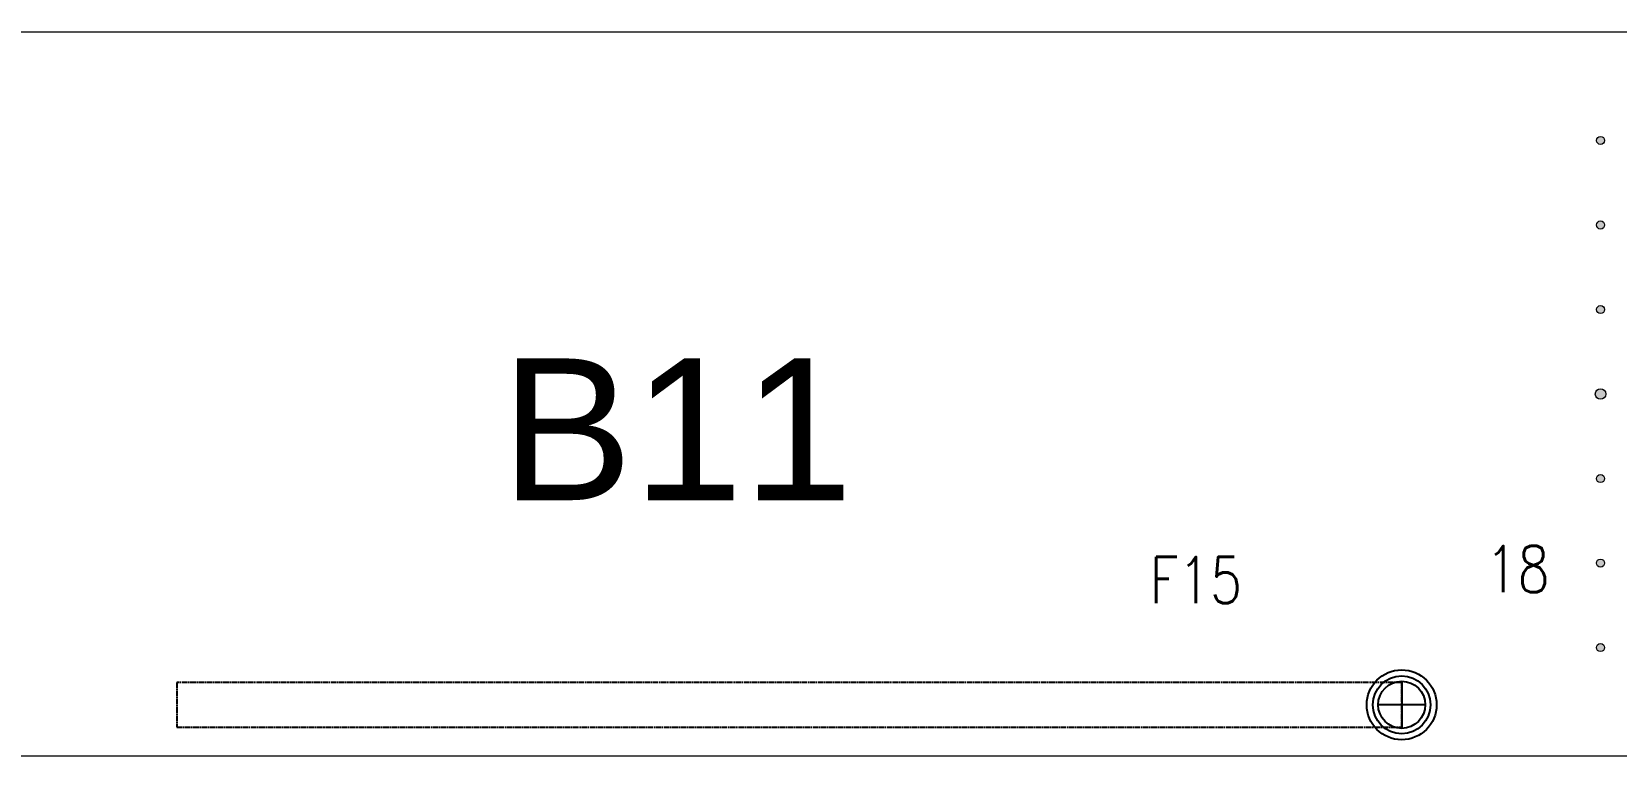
# Model space of a CAD drawing. Header units: inches. Extents: x 102655 to 148943, y 72248 to 114419.
# Drawn here: x 132443 to 135001, y 96349 to 97519 of the extents above; entities that cross this region are included whole.
import ezdxf
from ezdxf.enums import TextEntityAlignment as Align

# ---------------------------------------------------------------- set-up
doc = ezdxf.new("R2010")
doc.units = ezdxf.units.IN
doc.linetypes.add('CENTER INDS', pattern=[13.335, 8.89, -1.11125, 2.2225, -1.11125])
doc.layers.add('ceiling dim', color=8, linetype='Continuous', lineweight=5)
doc.layers.add('Furnitureee', color=8, linetype='Continuous', lineweight=5)
for name, color, linetype in [('E-LEADER', 30, 'Continuous'), ('E-LTG', 92, 'Continuous'), ('E_TAG', 30, 'Continuous')]:
    doc.layers.add(name, color=color, linetype=linetype)
doc.layers.add('ELECTRICAL LIGHTING CEILING', color=6, linetype='CENTER INDS', true_color=0xff00ff)
doc.styles.add('Pyzd-Romans', font='romans.shx', dxfattribs={"width": 0.8})
doc.styles.get("Standard").update_dxf_attribs({"font": 'arial.ttf'})

# ---------------------------------------------------------------- blocks, each defined once
blk = doc.blocks.new('A$Caba3f22f')
h = blk.add_hatch(color=8)
h.set_gradient(color2=(0, 0, 0), tint=1)
h.paths.add_polyline_path([(24973.9, 2778.1, -1), (24973.9, 2791.1, -1)])
h.paths.add_polyline_path([(24973.9, 2656.6, -1), (24973.9, 2639.6, -1)])
h.paths.add_polyline_path([(24973.8, 2505.1, -1), (24973.8, 2518.1, -1)])
h.paths.add_polyline_path([(24973.8, 2368.6, -1), (24973.8, 2381.6, -1)])
h.paths.add_polyline_path([(24973.8, 2232.1, -1), (24973.8, 2245.1, -1)])
h.paths.add_polyline_path([(24973.9, 2927.6, -1), (24973.9, 2914.6, -1)])
h.paths.add_polyline_path([(24973.9, 3051.1, -1), (24973.9, 3064.1, -1)])
h.paths.add_polyline_path([(21583.9, 3051.3, -1), (21583.9, 3064.3, -1)])
h.paths.add_polyline_path([(21583.9, 2927.8, -1), (21583.9, 2914.8, -1)])
h.paths.add_polyline_path([(21583.9, 2778.3, -1), (21583.9, 2791.3, -1)])
h.paths.add_polyline_path([(21583.9, 2639.8, -1), (21583.9, 2656.8, -1)])
h.paths.add_polyline_path([(21583.8, 2505.3, -1), (21583.8, 2518.3, -1)])
h.paths.add_polyline_path([(21583.8, 2368.8, -1), (21583.8, 2381.8, -1)])
h.paths.add_polyline_path([(21583.8, 2232.3, -1), (21583.8, 2245.3, -1)])
at = {"color": 8}
for p, q in [((21479.9, 3233.3, 0), (26279.9, 3233, 0)), ((26279.8, 2063, 0), (21479.8, 2063.3, 0))]:
    blk.add_line(p, q, dxfattribs=at)
for centre, radius in [((24973.9, 3057.6, 0), 6.5), ((24973.9, 2921.1, 0), 6.5), ((24973.9, 2784.6, 0), 6.5), ((24973.9, 2648.1, 0), 8.5), ((24973.8, 2511.6, 0), 6.5), ((24973.8, 2375.1, 0), 6.5), ((24973.8, 2238.6, 0), 6.5)]:
    blk.add_circle(centre, radius, dxfattribs=at)
blk = doc.blocks.new('f')
at = {"layer": 'Furnitureee', "color": 8, "ltscale": 0.5, "xscale": 0.001000000000009727, "yscale": 0.001000000000009727, "zscale": 0.001000000000009727}
blk.add_blockref('A$Caba3f22f', (478763.0536, 1037622.3394), dxfattribs=at)
blk = doc.blocks.new('f15')
at = {"layer": 'E-LEADER'}
for points in [[(0, 19), (0, -19)], [(19, 0), (-19, 0)]]:
    blk.add_lwpolyline(points, dxfattribs=at)
blk.add_circle((0, 0), 23.3, dxfattribs=at)
at = {"layer": 'E-LTG'}
for radius in [28.2, 19]:
    blk.add_circle((0, 0), radius, dxfattribs=at)
at = {"layer": 'E_TAG', "style": 'Pyzd-Romans', "width": 0.8, "flags": 1}
for tag, p in [('BPANEL', (262.5, 1125)), ('SWITCH', (-262.5, 900)), ('LOADVA', (262.5, 900)), ('BTYPE', (-262.5, 675)), ('PANEL', (262.5, 675)), ('HEIGHT', (-262.5, -675)), ('DSCR', (-262.5, -900)), ('ROOM', (262.5, -900))]:
    blk.add_attdef(tag, text='', height=100, dxfattribs=at).set_placement(p, align=Align.MIDDLE_CENTER)
at = {"layer": 'E_TAG', "style": 'Pyzd-Romans', "width": 0.8}
for tag, p in [('TYPE', (-262.5, 450)), ('NO.', (262.5, 450)), ('W.P', (-262.5, -450)), ('A,B,C', (262.5, -450)), ('CBT', (262.5, -675))]:
    blk.add_attdef(tag, text='', height=100, dxfattribs=at).set_placement(p, align=Align.MIDDLE_CENTER)

msp = doc.modelspace()

# ---------------------------------------------------------------- linework, layer by layer
at = {"layer": 'ELECTRICAL LIGHTING CEILING', "color": 6}
msp.add_lwpolyline([(132677.1159, 96395.73346), (134654.85057, 96395.73181), (134654.85063, 96467.72806), (132677.11596, 96467.72971)], close=True, dxfattribs=at)

# ---------------------------------------------------------------- block references
ref = msp.add_blockref('f15', (134654.8506, 96431.72994), dxfattribs=dict(xscale=2, yscale=2, zscale=2))
ref.add_attrib('TYPE', 'F15', dxfattribs={"layer": 'E_TAG', "height": 75, "style": 'Pyzd-Romans', "width": 0.8}).set_placement((134322.56378, 96633.1605), align=Align.MIDDLE_CENTER)
ref.add_attrib('NO.', '18', dxfattribs={"layer": 'E_TAG', "height": 75, "style": 'Pyzd-Romans', "width": 0.8}).set_placement((134842.01005, 96650.9519), align=Align.MIDDLE_CENTER)
at = {"layer": 'ceiling dim', "xscale": 1000, "yscale": 1000, "zscale": 1000}
msp.add_blockref('f', (-478653051.58299, -1037528053.90511), dxfattribs=at)

# ---------------------------------------------------------------- texts
msp.add_text('B11', height=228.893641).set_placement((133200.25448, 96762.2067))

doc.saveas('drawing.dxf')
